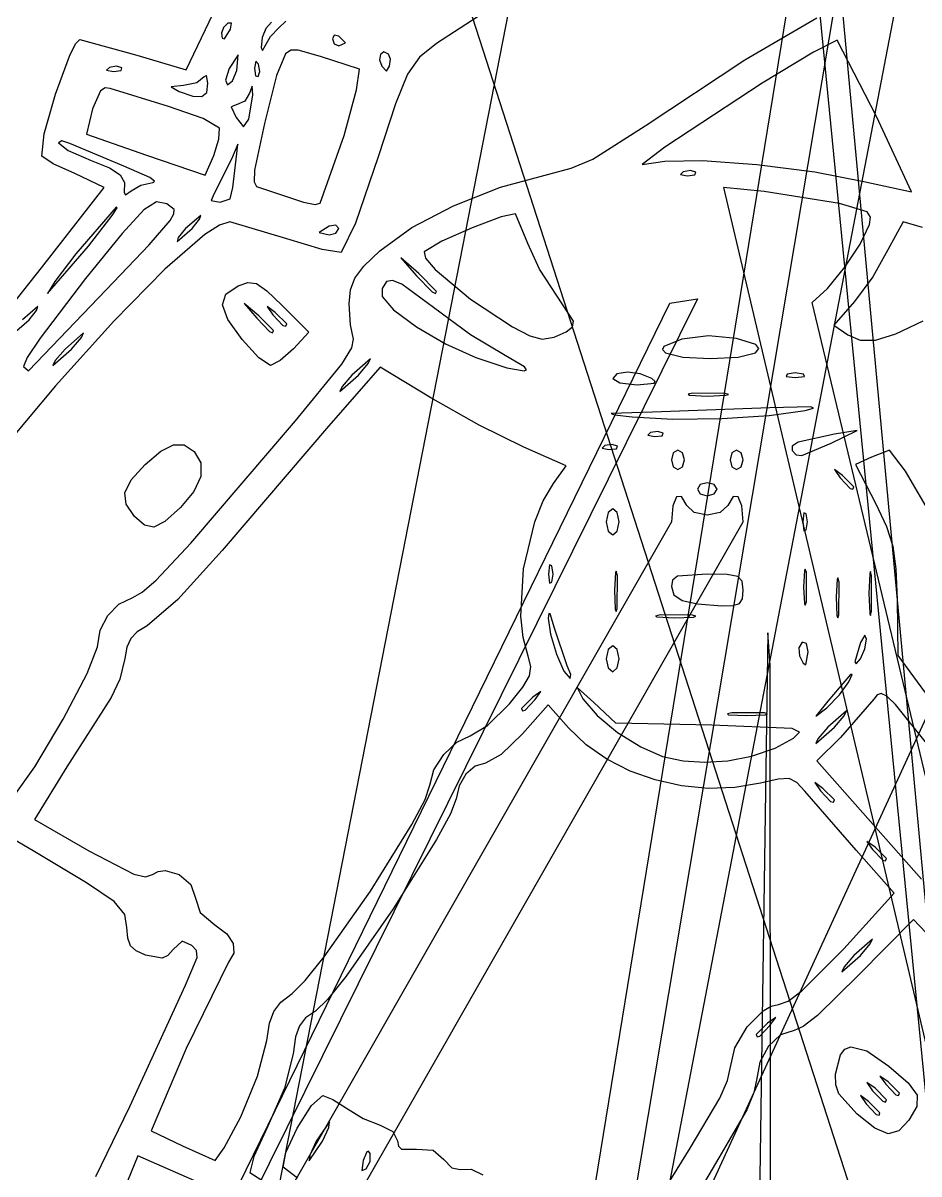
# Model space of a CAD drawing. Extents: x -109 to 333, y -74 to 385.
# Drawn here: x 36.5 to 88.2, y 194.2 to 260.6 of the extents above; entities that cross this region are included whole.
import ezdxf

# ---------------------------------------------------------------- set-up
doc = ezdxf.new("R2010")
doc.units = 0

msp = doc.modelspace()

# ---------------------------------------------------------------- linework, layer by layer
at = {"layer": 'Image'}
for p, q in [((39.26579, -0.417032), (93.818723, 324.15413)), ((90.704957, 323.61469), (37.7089, -0.956482)), ((45.877835, 257.891649), (70.034135, 308.569849)), ((13.9754, 2.732387), (71.079022, 294.9659)), ((92.878658, 293.13552), (36.7158, 0.902007)), ((79.928731, 286.738068), (107.411, 6.23337)), ((107.411, 6.23337), (81.41744, 286.738058)), ((64.901016, 262.387871), (60.327566, 259.405694)), ((145.215427, 4.34841), (61.91562, 262.429836)), ((48.283233, 260.583493), (48.020517, 260.317113)), ((48.485354, 260.581464), (48.283233, 260.583493)), ((48.43112, 260.229406), (48.485354, 260.581464)), ((50.805022, 260.638977), (50.467515, 260.277596)), ((51.22497, 260.303935), (51.629172, 260.699594)), ((78.114987, 258.464743), (82.270106, 260.884684)), ((48.020517, 260.317113), (47.911245, 259.999502)), ((47.911245, 259.999502), (47.957297, 259.715401)), ((47.957297, 259.715401), (48.077375, 259.667012)), ((48.077375, 259.667012), (48.431121, 260.229406)), ((48.431121, 260.229406), (48.43112, 260.229406)), ((50.251423, 259.757058), (50.19874, 259.144263)), ((50.467515, 260.277596), (50.251423, 259.757058)), ((50.430173, 259.269115), (50.746861, 259.805925)), ((50.746861, 259.805925), (51.224978, 260.303925)), ((51.224978, 260.303925), (51.22497, 260.303935)), ((54.418814, 259.880753), (54.308277, 259.667626)), ((54.684572, 259.833564), (54.418814, 259.880753)), ((55.06087, 259.435058), (54.684572, 259.833564)), ((39.13185, 258.666247), (39.483028, 259.374512)), ((39.483028, 259.374512), (39.738225, 259.640074)), ((39.738225, 259.640074), (43.018715, 258.733275)), ((50.19874, 259.144263), (50.278978, 258.999608)), ((50.278978, 258.999608), (50.430173, 259.269115)), ((54.308277, 259.667626), (54.418814, 259.386181)), ((54.418814, 259.386181), (54.684572, 259.26912)), ((54.684572, 259.26912), (55.06087, 259.435058)), ((55.06087, 259.435058), (55.06087, 259.435058)), ((60.327566, 259.405694), (59.333097, 258.614418)), ((83.44064, 259.600307), (82.086904, 258.90982)), ((85.7085, 255.183467), (83.44064, 259.600307)), ((38.32259, 256.477475), (39.13185, 258.666247)), ((43.018715, 258.733275), (45.877835, 257.891649)), ((48.879436, 258.75494), (48.355711, 257.953675)), ((48.79215, 257.841576), (48.879436, 258.75494)), ((49.897205, 258.374071), (49.821809, 257.983441)), ((50.04915, 258.210788), (49.897205, 258.374071)), ((51.609553, 258.814794), (51.093258, 257.559419)), ((51.918228, 259.02103), (51.609553, 258.814794)), ((52.325603, 259.023544), (51.918228, 259.02103)), ((53.631508, 258.649139), (52.325603, 259.023544)), ((55.868008, 257.91342), (53.631508, 258.649139)), ((57.092096, 258.77419), (57.034939, 258.467311)), ((57.034939, 258.467311), (57.161088, 258.089729)), ((57.27982, 258.914134), (57.092096, 258.77419)), ((57.54537, 258.790912), (57.27982, 258.914134)), ((57.659386, 258.490822), (57.54537, 258.79102)), ((57.54537, 258.79102), (57.54537, 258.790912)), ((57.61426, 258.088318), (57.659386, 258.490822)), ((59.333097, 258.614418), (58.636712, 257.641107)), ((72.369066, 254.653304), (78.114987, 258.464743)), ((82.086904, 258.90982), (79.119957, 257.115857)), ((41.443035, 258.020974), (41.279752, 257.869027)), ((41.279752, 257.869027), (41.670382, 257.79363)), ((41.858625, 258.093786), (41.443035, 258.020974)), ((41.670382, 257.79363), (42.112968, 257.839431)), ((42.16427, 257.991284), (41.858625, 258.093786)), ((42.112968, 257.839431), (42.16427, 257.991267)), ((42.16427, 257.991267), (42.16427, 257.991284)), ((48.355711, 257.953675), (48.147756, 257.288153)), ((48.54354, 257.255225), (48.79215, 257.841576)), ((48.79215, 257.841576), (48.79215, 257.841576)), ((49.821809, 257.983441), (49.867608, 257.540854)), ((50.019446, 257.489552), (50.121948, 257.795195)), ((50.049136, 258.210787), (50.04915, 258.210788)), ((50.121948, 257.795195), (50.049136, 258.210787)), ((55.708889, 256.731535), (55.868008, 257.91342)), ((57.161088, 258.089729), (57.428782, 257.801739)), ((57.428782, 257.801739), (57.61426, 258.088318)), ((46.479836, 257.141747), (45.715396, 256.984894)), ((46.908646, 257.481715), (46.479836, 257.141747)), ((47.051416, 257.565204), (46.908646, 257.481715)), ((47.12815, 257.105417), (47.051416, 257.565204)), ((47.058155, 256.581747), (47.128152, 257.105417)), ((47.128152, 257.105417), (47.12815, 257.105417)), ((48.147756, 257.288153), (48.250699, 257.011344)), ((48.250699, 257.011344), (48.54354, 257.255225)), ((49.867608, 257.540854), (50.019446, 257.489552)), ((51.093258, 257.559419), (50.386618, 254.793949)), ((58.636712, 257.641107), (57.943735, 255.912752)), ((79.119957, 257.115857), (73.49886, 253.420337)), ((37.672526, 254.185492), (38.32259, 256.477475)), ((40.931531, 256.675915), (40.4644, 255.63372)), ((41.187823, 256.845501), (40.931531, 256.675915)), ((41.48699, 256.81271), (41.187823, 256.845501)), ((44.85204, 255.76873), (41.48699, 256.81271)), ((45.715396, 256.984894), (45.000063, 256.909718)), ((45.000063, 256.909718), (45.464532, 256.635049)), ((45.464532, 256.635049), (46.259282, 256.355876)), ((46.779511, 256.335004), (47.058155, 256.581747)), ((49.532538, 256.540973), (49.252365, 256.075896)), ((49.478831, 255.03719), (49.72183, 256.4469)), ((49.675314, 256.932407), (49.532538, 256.540973)), ((49.72183, 256.4469), (49.675314, 256.932407)), ((49.72183, 256.4469), (49.72183, 256.4469)), ((54.9846, 254.096), (55.708889, 256.731535)), ((46.859248, 255.066804), (44.85204, 255.76873)), ((46.259282, 256.355876), (46.779511, 256.335004)), ((48.82041, 255.882456), (48.47276, 255.739247)), ((48.47276, 255.739247), (48.749496, 255.131263)), ((49.252365, 256.075896), (48.82041, 255.882456)), ((57.943735, 255.912752), (56.959486, 252.856344)), ((104.731756, 255.69389), (-11.6383, 2.34935)), ((40.4644, 255.63372), (40.114639, 254.17003)), ((47.7896, 254.526), (46.859248, 255.066804)), ((48.749496, 255.131263), (49.186495, 254.596635)), ((85.70847, 255.183466), (85.7085, 255.183467)), ((87.72705, 250.841506), (85.70847, 255.183466)), ((47.760654, 253.886945), (47.789603, 254.52601)), ((47.789603, 254.52601), (47.7896, 254.526)), ((49.186495, 254.596635), (49.478831, 255.03719)), ((50.386618, 254.793949), (49.813883, 252.09903)), ((69.339312, 252.734826), (72.369066, 254.653304)), ((37.543735, 252.902034), (37.672526, 254.185492)), ((38.696229, 253.794021), (38.503323, 253.664866)), ((39.16184, 253.622716), (38.696229, 253.794021)), ((40.114639, 254.17003), (43.583159, 252.95514)), ((47.461461, 252.94878), (47.760654, 253.886945)), ((53.612352, 250.185858), (54.984592, 254.095998)), ((54.984592, 254.095998), (54.9846, 254.096)), ((38.503323, 253.664866), (39.056008, 253.224804)), ((39.056008, 253.224804), (40.384803, 252.646606)), ((42.26628, 252.320886), (39.16184, 253.622716)), ((48.861744, 253.594304), (48.481484, 252.72269)), ((48.5608, 251.08389), (48.794429, 253.05944)), ((48.794429, 253.05944), (48.861744, 253.594304)), ((73.49886, 253.420337), (72.18182, 252.414647)), ((38.191583, 252.467247), (37.543735, 252.902034)), ((39.447795, 251.909561), (38.191583, 252.467247)), ((40.384803, 252.646606), (41.452454, 252.218437)), ((43.583159, 252.95514), (46.969819, 251.79762)), ((46.969819, 251.79762), (47.461461, 252.94878)), ((48.481484, 252.72269), (47.488997, 250.74713)), ((56.959486, 252.856344), (55.642039, 249.037566)), ((68.099518, 252.21671), (69.339312, 252.734826)), ((72.18182, 252.414647), (73.49886, 252.608161)), ((73.49886, 252.608161), (75.665186, 252.654868)), ((75.665186, 252.654868), (78.80269, 252.425823)), ((78.80269, 252.425823), (82.157529, 251.99737)), ((41.137235, 251.088741), (39.447795, 251.909561)), ((41.452454, 252.218437), (42.063019, 251.828304)), ((42.063019, 251.828304), (42.309266, 251.386087)), ((43.767115, 251.667162), (42.26628, 252.320886)), ((49.813883, 252.09903), (49.787916, 251.425084)), ((64.012286, 251.10396), (66.794006, 251.868234)), ((66.794006, 251.868234), (68.099518, 252.21671)), ((74.557065, 252.00023), (74.393782, 251.848285)), ((74.393782, 251.848285), (74.784412, 251.772889)), ((74.972654, 252.073044), (74.557065, 252.00023)), ((74.784412, 251.772889), (75.226999, 251.81869)), ((75.2783, 251.97054), (74.972654, 252.073044)), ((75.226999, 251.81869), (75.278301, 251.970526)), ((75.278301, 251.970526), (75.2783, 251.97054)), ((82.157529, 251.99737), (84.97586, 251.445851)), ((37.526995, 246.450081), (41.137235, 251.088741)), ((42.309266, 251.386087), (42.283963, 250.801666)), ((42.690955, 250.895739), (43.255451, 251.233342)), ((43.255451, 251.233342), (43.940795, 251.384502)), ((44.047324, 251.46409), (43.767115, 251.667162)), ((43.940795, 251.384502), (43.9408, 251.384507)), ((43.9408, 251.384507), (44.047324, 251.46409)), ((48.402392, 250.433433), (48.5608, 251.083883)), ((48.5608, 251.083883), (48.5608, 251.08389)), ((49.787916, 251.425084), (49.929732, 251.153809)), ((49.929732, 251.153809), (52.649847, 250.246189)), ((61.29622, 250.036071), (64.012286, 251.10396)), ((79.237086, 250.856423), (76.885236, 251.097333)), ((76.885236, 251.097333), (134.835, 5.59235)), ((84.97586, 251.445851), (87.72705, 250.841506)), ((42.283963, 250.801666), (42.374049, 250.674077)), ((42.374049, 250.674077), (42.690955, 250.895739)), ((47.488997, 250.74713), (47.308806, 250.342042)), ((47.824669, 250.237217), (48.402392, 250.433433)), ((83.570426, 250.177165), (79.237086, 250.856423)), ((41.83557, 249.95576), (39.501041, 247.255754)), ((41.606938, 249.486576), (41.890778, 249.923133)), ((41.890778, 249.923133), (41.83557, 249.95576)), ((43.432944, 249.810655), (42.184379, 248.447464)), ((44.168031, 250.26568), (43.432944, 249.810655)), ((44.756616, 250.148915), (44.168031, 250.26568)), ((45.181954, 249.82835), (44.756616, 250.148915)), ((45.163727, 249.57207), (45.181954, 249.82835)), ((47.308806, 250.342042), (47.824669, 250.237217)), ((52.649847, 250.246189), (53.308149, 250.121323)), ((53.308149, 250.121323), (53.612352, 250.185858)), ((58.893307, 248.777068), (61.29622, 250.036071)), ((85.179268, 249.680746), (83.570426, 250.177165)), ((40.2325, 247.698), (41.606938, 249.486576)), ((43.731371, 247.777126), (44.941115, 249.180445)), ((44.941115, 249.180445), (45.163727, 249.57207)), ((46.70962, 249.485403), (45.840385, 248.73281)), ((46.21668, 248.73281), (46.642431, 249.264329)), ((46.642431, 249.264329), (46.70962, 249.485403)), ((48.396496, 249.10913), (47.799307, 248.921946)), ((51.680886, 248.139855), (48.396496, 249.10913)), ((64.044554, 249.402849), (62.368576, 248.766802)), ((64.879482, 249.572521), (64.044554, 249.402849)), ((65.584981, 247.869101), (64.879482, 249.572521)), ((85.374182, 249.383871), (85.179268, 249.680746)), ((85.306276, 248.953365), (85.374182, 249.383871)), ((87.246416, 249.108651), (86.363953, 247.490271)), ((88.369977, 248.779011), (87.246416, 249.108651)), ((42.184379, 248.447464), (40.055356, 245.839735)), ((45.347445, 247.98022), (46.21668, 248.73281)), ((45.840385, 248.73281), (45.414634, 248.201293)), ((46.21668, 248.73281), (46.21668, 248.73281)), ((47.799307, 248.921946), (46.954925, 248.382803)), ((54.118896, 248.868872), (53.554452, 248.504385)), ((53.554452, 248.504385), (54.118896, 248.356495)), ((54.517534, 248.914775), (54.118896, 248.868872)), ((54.118896, 248.356495), (54.517534, 248.463564)), ((54.68334, 248.720985), (54.517534, 248.914775)), ((54.517534, 248.463564), (54.68334, 248.720985)), ((54.68334, 248.720985), (54.68334, 248.720985)), ((55.642039, 249.037566), (54.826336, 247.346484)), ((57.051046, 247.439454), (58.893307, 248.777068)), ((62.368576, 248.766802), (60.630762, 247.987449)), ((84.768381, 247.815141), (85.306276, 248.953365)), ((41.249996, 245.190315), (43.731371, 247.777126)), ((46.954925, 248.382803), (44.641162, 246.383094)), ((45.414634, 248.201293), (45.347445, 247.98022)), ((53.713272, 247.506978), (51.680886, 248.139855)), ((60.630762, 247.987449), (59.610322, 247.387861)), ((66.269778, 246.385953), (65.584981, 247.869101)), ((83.891803, 246.488627), (84.768381, 247.815141)), ((37.87138, 244.96986), (40.2325, 247.69801)), ((39.501041, 247.255754), (38.288194, 245.671261)), ((40.2325, 247.69801), (40.2325, 247.698)), ((54.826336, 247.346484), (53.713272, 247.506978)), ((56.132665, 246.557094), (57.051046, 247.439454)), ((59.610322, 247.387861), (59.682274, 247.00576)), ((86.363953, 247.490271), (85.507109, 245.947243)), ((35.482162, 243.8877), (37.526995, 246.450081)), ((55.597587, 245.865517), (56.132665, 246.557094)), ((59.29349, 246.12722), (58.25868, 247.039477)), ((58.25868, 247.039477), (59.170937, 246.004667)), ((59.682274, 247.00576), (60.241003, 246.355951)), ((82.895837, 245.271687), (83.891803, 246.488627)), ((40.055356, 245.839735), (37.436077, 242.401384)), ((44.641162, 246.383094), (41.688375, 243.378913)), ((55.347486, 245.194036), (55.597587, 245.865517)), ((59.170937, 246.004667), (60.069364, 245.07517)), ((60.3283, 245.09241), (59.29349, 246.12722)), ((60.241003, 246.355951), (62.289947, 244.646072)), ((67.275301, 244.824911), (66.269778, 246.385953)), ((85.507109, 245.947243), (84.452323, 244.510021)), ((36.770153, 240.522889), (41.250003, 245.190329)), ((38.288194, 245.671261), (37.87138, 244.96986)), ((41.250003, 245.190329), (41.249996, 245.190315)), ((48.16913, 244.946677), (48.869895, 245.42344)), ((48.869895, 245.42344), (49.433467, 245.617262)), ((49.433467, 245.617262), (49.924645, 245.546584)), ((49.924645, 245.546584), (50.519106, 245.133052)), ((50.519106, 245.133052), (51.392525, 244.29831)), ((55.284036, 244.371964), (55.347486, 245.194036)), ((57.17459, 245.257249), (57.174322, 244.801882)), ((57.438626, 245.665685), (57.17459, 245.257249)), ((57.771742, 245.731353), (57.438626, 245.665685)), ((58.311884, 245.517068), (57.771742, 245.731353)), ((60.144406, 244.176445), (58.311884, 245.517068)), ((60.267371, 244.974433), (60.328307, 245.092407)), ((60.328307, 245.092407), (60.3283, 245.09241)), ((81.999776, 244.462185), (82.895837, 245.271687)), ((75.380056, 244.659253), (-42.4004, 7.03971)), ((47.969994, 244.325545), (48.16913, 244.946677)), ((57.174322, 244.801882), (57.837452, 244.032822)), ((60.069364, 245.07517), (60.267371, 244.974433)), ((62.289947, 244.646072), (64.699454, 243.043948)), ((68.227188, 243.380565), (67.275301, 244.824911)), ((73.780796, 244.417885), (75.380056, 244.659253)), ((139.94954, 2.192262), (81.999776, 244.462185)), ((84.452323, 244.510021), (83.256583, 243.148151)), ((-43.999659, 3.576148), (73.780796, 244.417885)), ((37.302033, 244.216798), (36.432801, 243.464208)), ((36.809096, 243.464208), (37.234844, 243.995725)), ((37.234844, 243.995725), (37.302033, 244.216798)), ((48.278757, 243.475933), (47.969994, 244.325545)), ((50.073524, 243.688583), (49.226858, 244.405424)), ((49.226858, 244.405424), (49.943699, 243.558758)), ((51.014263, 243.88898), (50.543893, 244.217277)), ((50.543893, 244.217277), (50.87219, 243.746907)), ((51.672783, 243.230463), (51.014263, 243.88898)), ((51.392525, 244.29831), (52.955085, 242.73575)), ((55.356559, 243.16673), (55.284036, 244.371964)), ((57.837452, 244.032822), (59.163497, 243.057414)), ((62.288916, 242.590905), (60.144406, 244.176445)), ((35.939861, 242.711615), (36.809096, 243.464208)), ((36.809096, 243.464208), (36.809096, 243.464208)), ((41.688375, 243.378913), (38.32973, 239.639168)), ((49.10169, 242.31373), (48.278757, 243.475933)), ((49.943699, 243.558758), (50.684564, 242.789044)), ((50.92019, 242.841917), (50.073524, 243.688583)), ((50.87219, 243.746907), (51.45683, 243.13749)), ((51.45683, 243.13749), (51.616819, 243.092354)), ((51.616819, 243.092354), (51.672783, 243.230463)), ((51.672783, 243.230463), (51.672783, 243.230463)), ((55.537192, 242.335764), (55.356559, 243.16673)), ((68.168922, 243.0519), (68.227188, 243.380565)), ((83.256583, 243.148151), (84.054509, 242.589261)), ((86.827482, 242.653961), (88.416189, 243.396049)), ((39.951428, 242.711616), (38.879498, 241.770877)), ((39.255796, 241.770877), (39.824697, 242.435274)), ((39.824697, 242.435274), (39.951428, 242.711616)), ((50.684564, 242.789044), (50.862346, 242.714996)), ((50.862346, 242.714996), (50.92019, 242.841917)), ((50.92019, 242.841917), (50.92019, 242.841917)), ((52.955085, 242.73575), (52.060193, 241.78318)), ((59.163497, 243.057414), (60.84799, 242.073782)), ((64.279796, 241.396755), (62.288916, 242.590905)), ((64.699454, 243.043948), (65.708886, 242.528832)), ((65.708886, 242.528832), (66.411822, 242.335301)), ((66.411822, 242.335301), (67.111077, 242.463535)), ((67.111077, 242.463535), (67.810192, 242.771842)), ((67.810192, 242.771842), (67.810196, 242.771861)), ((67.810196, 242.771861), (68.168922, 243.0519)), ((76.020118, 242.523937), (74.485906, 242.337514)), ((77.639548, 242.382521), (76.020118, 242.523937)), ((84.054509, 242.589261), (84.771115, 242.27359)), ((85.653948, 242.287482), (86.827482, 242.653961)), ((37.436077, 242.401384), (36.689897, 241.273528)), ((38.183869, 240.830135), (39.255799, 241.770877)), ((38.879498, 241.770877), (38.310599, 241.106478)), ((39.255799, 241.770877), (39.255796, 241.770877)), ((49.101683, 242.313727), (49.10169, 242.31373)), ((50.071478, 241.266274), (49.101683, 242.313727)), ((52.060193, 241.78318), (51.300135, 241.110426)), ((54.84938, 240.898802), (55.433659, 241.835551)), ((55.433659, 241.835551), (55.537192, 242.335764)), ((60.84799, 242.073782), (62.586462, 241.280052)), ((73.44538, 241.915856), (73.357396, 241.736158)), ((74.485906, 242.337514), (73.44538, 241.915856)), ((78.74488, 242.023368), (77.639548, 242.382521)), ((78.736796, 241.55658), (78.917473, 241.796547)), ((78.917473, 241.796547), (78.74488, 242.023368)), ((84.771115, 242.27359), (85.653948, 242.287482)), ((36.689897, 241.273528), (36.475956, 240.762035)), ((38.310599, 241.106478), (38.183869, 240.830135)), ((50.729423, 240.830607), (50.071478, 241.266274)), ((51.300135, 241.110426), (50.729423, 240.830607)), ((56.508728, 241.206477), (55.436798, 240.265735)), ((56.381999, 240.930135), (56.508728, 241.206477)), ((62.586462, 241.280052), (64.386702, 240.679689)), ((65.396559, 240.749294), (64.279792, 241.396765)), ((64.279792, 241.396765), (64.279796, 241.396755)), ((73.357396, 241.736158), (73.530299, 241.554853)), ((73.530299, 241.554853), (74.538185, 241.308845)), ((74.538185, 241.308845), (76.133245, 241.227286)), ((76.133245, 241.227286), (77.728457, 241.310004)), ((77.728457, 241.310004), (78.736799, 241.556829)), ((78.736799, 241.556829), (78.736796, 241.55658)), ((36.475956, 240.762035), (36.770153, 240.522889)), ((52.178882, 237.632064), (54.84938, 240.898802)), ((57.060822, 240.72643), (54.084832, 237.31092)), ((55.813096, 240.265735), (56.381999, 240.930135)), ((59.991972, 238.94613), (57.060822, 240.72643)), ((64.386702, 240.679689), (65.377798, 240.506519)), ((65.377798, 240.506519), (65.51892, 240.576616)), ((65.51892, 240.576616), (65.396559, 240.749294)), ((54.741166, 239.324996), (55.813096, 240.265735)), ((55.436798, 240.265735), (54.867897, 239.601338)), ((55.813096, 240.265735), (55.813096, 240.265735)), ((70.737101, 240.347132), (70.488616, 240.077535)), ((70.488616, 240.077535), (70.903129, 239.813467)), ((71.339392, 240.436998), (70.737101, 240.347132)), ((70.903129, 239.813467), (71.899726, 239.707)), ((72.08074, 240.347132), (71.339392, 240.436998)), ((71.899726, 239.707), (72.874115, 239.792128)), ((72.746396, 240.077535), (72.08074, 240.347132)), ((72.938831, 239.905776), (72.746392, 240.077535)), ((72.746392, 240.077535), (72.746396, 240.077535)), ((72.874115, 239.792128), (72.938831, 239.905776)), ((80.554557, 240.326755), (80.4987, 240.19271)), ((80.4987, 240.19271), (81.024925, 240.136955)), ((81.024926, 240.405046), (80.554557, 240.326755)), ((81.024925, 240.136955), (81.551153, 240.19271)), ((81.495296, 240.326755), (81.024926, 240.405046)), ((81.551153, 240.19271), (81.495296, 240.326755)), ((81.495296, 240.326755), (81.495296, 240.326755)), ((38.32973, 239.639168), (34.798393, 235.432768)), ((54.867897, 239.601338), (54.741166, 239.324996)), ((75.103616, 239.218703), (74.848269, 239.157238)), ((74.848269, 239.157238), (74.921809, 239.106131)), ((76.985096, 239.213595), (75.103616, 239.218703)), ((76.985096, 239.213567), (76.985096, 239.213595)), ((77.16337, 239.150957), (76.985096, 239.213567)), ((77.026712, 239.100491), (77.16337, 239.150957)), ((62.778696, 237.376605), (59.991972, 238.94613)), ((74.921809, 239.106131), (75.945106, 239.056307)), ((75.945106, 239.056307), (77.026712, 239.100491)), ((72.782586, 238.134779), (70.398994, 238.047414)), ((70.398994, 238.047414), (70.597077, 237.97199)), ((70.597077, 237.97199), (71.617426, 237.849896)), ((71.617426, 237.849896), (73.95206, 237.731103)), ((79.555916, 238.374814), (72.782586, 238.134779)), ((76.781209, 237.768956), (79.521426, 237.941423)), ((79.521426, 237.941423), (81.589266, 238.22647)), ((81.929083, 238.43666), (79.555916, 238.374814)), ((81.589266, 238.22647), (81.589276, 238.22647)), ((81.589276, 238.22647), (82.083855, 238.366623)), ((82.083855, 238.366623), (81.929083, 238.43666)), ((46.131622, 230.574864), (52.178882, 237.632064)), ((54.084832, 237.31092), (47.954372, 230.14069)), ((65.362612, 236.10307), (62.778696, 237.376605)), ((73.95206, 237.731103), (76.781209, 237.768956)), ((72.675641, 236.947965), (72.512358, 236.796017)), ((72.512358, 236.796017), (72.902988, 236.720621)), ((73.09123, 237.020777), (72.675641, 236.947965)), ((72.902988, 236.720621), (73.345575, 236.766422)), ((73.396876, 236.918275), (73.09123, 237.020777)), ((73.345575, 236.766422), (73.396876, 236.918258)), ((73.396876, 236.918258), (73.396876, 236.918275)), ((83.282216, 236.849092), (81.200348, 236.393863)), ((83.094076, 236.340649), (84.599256, 237.063445)), ((84.599256, 237.063445), (83.282216, 236.849092)), ((43.506261, 235.11232), (44.400761, 235.871973)), ((44.400761, 235.871973), (45.13771, 236.241938)), ((45.13771, 236.241938), (45.764714, 236.234882)), ((45.764714, 236.234882), (46.329381, 235.863471)), ((46.329381, 235.863471), (46.718089, 235.200352)), ((67.802102, 235.04031), (65.362612, 236.10307)), ((70.041841, 236.195369), (69.878558, 236.043422)), ((69.878558, 236.043422), (70.269188, 235.968025)), ((70.45743, 236.268181), (70.041841, 236.195369)), ((70.269188, 235.968025), (70.711774, 236.013827)), ((70.763076, 236.165679), (70.45743, 236.268181)), ((70.711774, 236.013827), (70.763077, 236.165665)), ((70.763077, 236.165665), (70.763076, 236.165679)), ((74.250932, 235.93875), (73.985174, 235.772944)), ((74.516693, 235.772944), (74.250932, 235.93875)), ((77.637592, 235.93875), (77.371834, 235.772944)), ((77.903353, 235.772944), (77.637592, 235.93875)), ((81.200348, 236.393863), (80.842153, 236.168439)), ((80.842153, 236.168439), (80.853036, 235.911243)), ((80.853036, 235.911243), (81.072787, 235.664723)), ((81.413133, 235.633728), (83.094066, 236.340649)), ((83.094066, 236.340649), (83.094076, 236.340649)), ((86.47217, 235.93822), (85.41659, 235.523071)), ((87.393245, 234.732863), (86.47217, 235.93822)), ((46.718089, 235.200352), (46.710164, 234.415347)), ((73.985174, 235.772944), (73.874637, 235.374306)), ((73.874637, 235.374306), (73.985174, 234.975667)), ((74.62723, 235.374306), (74.516693, 235.772944)), ((74.516693, 234.975667), (74.62723, 235.374306)), ((74.62723, 235.374306), (74.62723, 235.374306)), ((77.371834, 235.772944), (77.261297, 235.374306)), ((77.261297, 235.374306), (77.371834, 234.975667)), ((78.01389, 235.374306), (77.903353, 235.772944)), ((77.903353, 234.975667), (78.01389, 235.374306)), ((78.01389, 235.374306), (78.01389, 235.374306)), ((81.072787, 235.664723), (81.413133, 235.633728)), ((85.41659, 235.523071), (84.505442, 235.107925)), ((42.69474, 234.215221), (43.506261, 235.11232)), ((67.067543, 234.00872), (67.802102, 235.04031)), ((73.985174, 234.975667), (74.250932, 234.809862)), ((74.250932, 234.809862), (74.516693, 234.975667)), ((77.371834, 234.975667), (77.637592, 234.809862)), ((77.637592, 234.809862), (77.903353, 234.975667)), ((83.752813, 234.481564), (83.282441, 234.80986)), ((83.282441, 234.80986), (83.61074, 234.339488)), ((84.41133, 233.823044), (83.752813, 234.481564)), ((84.505442, 235.107925), (85.681102, 232.828975)), ((88.982559, 231.990996), (87.393245, 234.732863)), ((42.334792, 233.48194), (42.69474, 234.215221)), ((46.710164, 234.415347), (46.314517, 233.545007)), ((66.47856, 233.002487), (67.067543, 234.00872)), ((75.546148, 233.946722), (75.380342, 233.680964)), ((75.944786, 234.057259), (75.546148, 233.946722)), ((76.343425, 233.946722), (75.944786, 234.057259)), ((76.50923, 233.680964), (76.343425, 233.946722)), ((83.61074, 234.339488), (84.195378, 233.730071)), ((84.355366, 233.684936), (84.41133, 233.823044)), ((84.41133, 233.823044), (84.41133, 233.823044)), ((42.40605, 232.813602), (42.334792, 233.48194)), ((46.314517, 233.545007), (45.54006, 232.625881)), ((74.166027, 233.233901), (73.956637, 232.73054)), ((74.45229, 233.255236), (74.166027, 233.233901)), ((74.764108, 232.740219), (74.45229, 233.255236)), ((75.380342, 233.680964), (75.546148, 233.415206)), ((75.546148, 233.415206), (75.944786, 233.304669)), ((75.944786, 233.304669), (76.343425, 233.415206)), ((76.343425, 233.415206), (76.50923, 233.680964)), ((76.50923, 233.680964), (76.50923, 233.680964)), ((77.437845, 233.255235), (77.126028, 232.740219)), ((77.724108, 233.233901), (77.437845, 233.255235)), ((77.933499, 232.730541), (77.724108, 233.233901)), ((84.195378, 233.730071), (84.355366, 233.684936)), ((42.88815, 232.11133), (42.40605, 232.813602)), ((45.54006, 232.625881), (44.64145, 231.826706)), ((65.988214, 231.808331), (66.47856, 233.002487)), ((70.488735, 232.552077), (70.222977, 232.331003)), ((70.754493, 232.331003), (70.488735, 232.552077)), ((73.956637, 232.73054), (73.875436, 231.799477)), ((75.200363, 232.34158), (74.764108, 232.740219)), ((77.126028, 232.740219), (76.689774, 232.34158)), ((78.0147, 231.799477), (77.933499, 232.730541)), ((85.681102, 232.828975), (86.300947, 231.523646)), ((42.88815, 232.111323), (42.88815, 232.11133)), ((43.461753, 231.597808), (42.88815, 232.111323)), ((44.64145, 231.826706), (43.997434, 231.493475)), ((65.33853, 229.095831), (65.988214, 231.808331)), ((70.222977, 232.331003), (70.11244, 231.799484)), ((70.86503, 231.799484), (70.754493, 232.331003)), ((75.945068, 232.175775), (75.200363, 232.34158)), ((76.689774, 232.34158), (75.945068, 232.175775)), ((81.516485, 232.325712), (81.46073, 231.799484)), ((81.65053, 232.269855), (81.516485, 232.325712)), ((81.728821, 231.799485), (81.65053, 232.269855)), ((81.65053, 232.269855), (81.65053, 232.269855)), ((73.875436, 231.799477), (-56.7938, 3.10194)), ((-52.6545, 3.10194), (78.0147, 231.799477)), ((43.997434, 231.493475), (43.461753, 231.597808)), ((70.11244, 231.799484), (70.222977, 231.267967)), ((70.222977, 231.267967), (70.488735, 231.046894)), ((70.488735, 231.046894), (70.754493, 231.267967)), ((70.754493, 231.267967), (70.86503, 231.799484)), ((70.86503, 231.799484), (70.86503, 231.799484)), ((81.46073, 231.799484), (81.516484, 231.273258)), ((81.516484, 231.273258), (81.65053, 231.329116)), ((81.65053, 231.329116), (81.728821, 231.799485)), ((86.300947, 231.523646), (86.663141, 230.386592)), ((44.139415, 228.435161), (46.131622, 230.574864)), ((47.954372, 230.14069), (45.381978, 227.316684)), ((86.663141, 230.386592), (86.839707, 229.092853)), ((66.841154, 229.314526), (66.7854, 228.788301)), ((66.9752, 229.258669), (66.841154, 229.314526)), ((67.053491, 228.7883), (66.9752, 229.258669)), ((66.9752, 229.258669), (66.9752, 229.258669)), ((65.188685, 226.350394), (65.33853, 229.095831)), ((66.7854, 228.788301), (66.841154, 228.262073)), ((66.9752, 228.31793), (67.053491, 228.7883)), ((70.645908, 228.870902), (70.596084, 227.847605)), ((70.697015, 228.944442), (70.645908, 228.870902)), ((70.75848, 228.689095), (70.697015, 228.944442)), ((70.753344, 226.807615), (70.758452, 228.689095)), ((70.758452, 228.689095), (70.75848, 228.689095)), ((74.237739, 228.661186), (73.946751, 228.440993)), ((75.94527, 228.78828), (74.237739, 228.661186)), ((77.09415, 228.766365), (75.94527, 228.78828)), ((77.713863, 228.651444), (77.09415, 228.766365)), ((77.966687, 228.369756), (77.713863, 228.651444)), ((81.551328, 228.982891), (81.503424, 228.035684)), ((81.603181, 229.07748), (81.551328, 228.982891)), ((81.6665, 228.88235), (81.603181, 229.07748)), ((81.6665, 228.882348), (81.6665, 228.88235)), ((81.6665, 227.189018), (81.6665, 228.882348)), ((83.439925, 228.494626), (83.390101, 227.471327)), ((83.491033, 228.568166), (83.439925, 228.494626)), ((83.5525, 228.31282), (83.491033, 228.568166)), ((85.322769, 228.817173), (85.27672, 227.659478)), ((85.372614, 228.932781), (85.322769, 228.817173)), ((85.43348, 228.694288), (85.372614, 228.932781)), ((85.43348, 226.624668), (85.43348, 228.694298)), ((85.43348, 228.694298), (85.43348, 228.694288)), ((86.839707, 229.092853), (86.902672, 227.317465)), ((43.333297, 227.743204), (44.139415, 228.435161)), ((66.841154, 228.262073), (66.9752, 228.31793)), ((70.596084, 227.847605), (70.640267, 226.765999)), ((73.946751, 228.440993), (73.87564, 228.061858)), ((73.87564, 228.061858), (74.015209, 227.583436)), ((78.0149, 227.847538), (77.966687, 228.369756)), ((77.973892, 227.355904), (78.01489, 227.847534)), ((78.01489, 227.847534), (78.0149, 227.847538)), ((81.503424, 228.035684), (81.551328, 227.088477)), ((83.547364, 226.431337), (83.552472, 228.312817)), ((83.552472, 228.312817), (83.5525, 228.31282)), ((41.982706, 227.048124), (42.785912, 227.427424)), ((42.785912, 227.427424), (43.333297, 227.743204)), ((45.381978, 227.316684), (43.626972, 225.79965)), ((74.015209, 227.583436), (74.490849, 227.261542)), ((74.490849, 227.261542), (75.387956, 227.063852)), ((77.803648, 227.078142), (77.973892, 227.355904)), ((81.603181, 226.993889), (81.6665, 227.189018)), ((83.390101, 227.471327), (83.434286, 226.389721)), ((85.27672, 227.659478), (85.322769, 226.501779)), ((86.902672, 227.317465), (86.948581, 224.084895)), ((41.340441, 226.396309), (41.982706, 227.048124)), ((66.801632, 226.507694), (66.763182, 226.236478)), ((66.87882, 226.499448), (66.801632, 226.507694)), ((67.138266, 225.661645), (66.87882, 226.499448)), ((70.640267, 226.765999), (70.690734, 226.629341)), ((70.690734, 226.629341), (70.753344, 226.807615)), ((75.387956, 227.063852), (76.79193, 226.958038)), ((76.79193, 226.958038), (77.433285, 226.962703)), ((77.433285, 226.962703), (77.803648, 227.078142)), ((81.551328, 227.088477), (81.603181, 226.993889)), ((85.322769, 226.501779), (85.372614, 226.386173)), ((85.372614, 226.386173), (85.43348, 226.624668)), ((40.914482, 225.549645), (41.340441, 226.396309)), ((65.323138, 225.115064), (65.188685, 226.350394)), ((66.763182, 226.236478), (66.892712, 225.311074)), ((73.22178, 226.424263), (72.966433, 226.362798)), ((72.966433, 226.362798), (73.039974, 226.311691)), ((73.039974, 226.311691), (74.063273, 226.261867)), ((75.10326, 226.419155), (73.22178, 226.424263)), ((74.063273, 226.261867), (75.144879, 226.306051)), ((75.103263, 226.419127), (75.10326, 226.419155)), ((75.281537, 226.356517), (75.103263, 226.419127)), ((75.144879, 226.306051), (75.281537, 226.356517)), ((83.434286, 226.389721), (83.484753, 226.253063)), ((83.484753, 226.253063), (83.547364, 226.431337)), ((40.760192, 224.585794), (40.914482, 225.549645)), ((43.05022, 225.454308), (42.670308, 225.066108)), ((43.626972, 225.79965), (43.05022, 225.454308)), ((66.892712, 225.311074), (67.244707, 224.161329)), ((67.8663, 223.497945), (67.138266, 225.661645)), ((79.446558, 225.401848), (76.0965, 1.39537)), ((79.57695, 223.520128), (79.446558, 225.401848)), ((85.0349, 225.257187), (84.788005, 224.837458)), ((85.13209, 225.025604), (85.0349, 225.257187)), ((40.1653, 223.05427), (40.760192, 224.585794)), ((42.444567, 224.572959), (42.330332, 223.91277)), ((42.670308, 225.066108), (42.444567, 224.572959)), ((65.608873, 224.05119), (65.323138, 225.115064)), ((70.488345, 224.649309), (70.222587, 224.428235)), ((70.754103, 224.428235), (70.488345, 224.649309)), ((81.417776, 224.847612), (81.225893, 224.528273)), ((81.225893, 224.528273), (81.269889, 224.072811)), ((81.67193, 224.777092), (81.417776, 224.847612)), ((81.77764, 224.295222), (81.67193, 224.777092)), ((84.788005, 224.837458), (84.454609, 223.721214)), ((85.039549, 224.46116), (85.13209, 225.025606)), ((85.13209, 225.025606), (85.13209, 225.025604)), ((42.330332, 223.91277), (42.045975, 222.71307)), ((65.770486, 223.453319), (65.608873, 224.05119)), ((67.244707, 224.161329), (67.674259, 223.181995)), ((70.222587, 224.428235), (70.11205, 223.896716)), ((70.11205, 223.896716), (70.222587, 223.365199)), ((70.86464, 223.896716), (70.754103, 224.428235)), ((70.754103, 223.365199), (70.86464, 223.896716)), ((70.86464, 223.896716), (70.86464, 223.896716)), ((81.269889, 224.072811), (81.47515, 223.651639)), ((81.635698, 223.551603), (81.77764, 224.295222)), ((81.77764, 224.295222), (81.77764, 224.295222)), ((84.537958, 223.608045), (84.788005, 223.896716)), ((84.788005, 223.896716), (85.039549, 224.46116)), ((86.948581, 224.084895), (92.923411, 215.918145)), ((65.690504, 222.910933), (65.770486, 223.453319)), ((67.674259, 223.181995), (68.036462, 222.767828)), ((67.866305, 223.497945), (67.8663, 223.497945)), ((68.077471, 222.9823), (67.866305, 223.497945)), ((70.222587, 223.365199), (70.488345, 223.144126)), ((70.488345, 223.144126), (70.754103, 223.365199)), ((79.707623, -2.36806), (79.57695, 223.520128)), ((81.47515, 223.651639), (81.635698, 223.551603)), ((84.454609, 223.721214), (84.537958, 223.608045)), ((38.764492, 220.405651), (40.1653, 223.05427)), ((42.045975, 222.71307), (41.536015, 221.65499)), ((65.301232, 222.250515), (65.690504, 222.910933)), ((68.036462, 222.767828), (68.077471, 222.9823)), ((84.22365, 222.990933), (82.90051, 221.453427)), ((83.58333, 221.821877), (84.115955, 222.575414)), ((84.11595, 222.575417), (84.309414, 222.991078)), ((84.115955, 222.575414), (84.11595, 222.575417)), ((84.309414, 222.991078), (84.22365, 222.990933)), ((64.534973, 221.29855), (65.301232, 222.250515)), ((66.349147, 222.015185), (65.878777, 221.686886)), ((66.02085, 221.544813), (66.349147, 222.015185)), ((69.403073, 221.377237), (68.429597, 222.234515)), ((68.429597, 222.234515), (68.762406, 221.584247)), ((85.977606, 221.900553), (85.749324, 221.816396)), ((86.307816, 221.738556), (85.977606, 221.900553)), ((41.536015, 221.65499), (38.989875, 217.65753)), ((63.266819, 220.041948), (64.534973, 221.29855)), ((65.878777, 221.686886), (65.220257, 221.028369)), ((66.768424, 221.23985), (65.288144, 219.55817)), ((65.43621, 220.935395), (66.02085, 221.544813)), ((66.02085, 221.544813), (66.02085, 221.544813)), ((67.935784, 219.9103), (66.768424, 221.23985)), ((68.762406, 221.584247), (69.584289, 220.631063)), ((70.676133, 220.174227), (69.403073, 221.377237)), ((82.90051, 221.453427), (82.216481, 220.585945)), ((82.846925, 221.072924), (83.58333, 221.821877)), ((85.55447, 221.56141), (83.63291, 219.3539)), ((85.749324, 221.816396), (85.55447, 221.56141)), ((86.808454, 221.255083), (86.307816, 221.738556)), ((88.595017, 219.022406), (86.808454, 221.255083)), ((65.220257, 221.028369), (65.276221, 220.890259)), ((65.276221, 220.890259), (65.43621, 220.935395)), ((69.584289, 220.631063), (70.774877, 219.651516)), ((77.36095, 220.779995), (77.105603, 220.718529)), ((77.105603, 220.718529), (77.179143, 220.667421)), ((77.179143, 220.667421), (78.20244, 220.617596)), ((79.24243, 220.774887), (77.36095, 220.779995)), ((78.20244, 220.617596), (79.284046, 220.661781)), ((79.24243, 220.774859), (79.24243, 220.774887)), ((79.420704, 220.712249), (79.24243, 220.774859)), ((79.284046, 220.661781), (79.420704, 220.712249)), ((82.216481, 220.585945), (82.846925, 221.072924)), ((83.978722, 220.886283), (82.906792, 219.945541)), ((83.28309, 219.945541), (83.851993, 220.60994)), ((83.851993, 220.60994), (83.978722, 220.886283)), ((37.133569, 217.663733), (38.764492, 220.405651)), ((62.272053, 219.44963), (63.266819, 220.041948)), ((68.956888, 218.932163), (67.935784, 219.9103)), ((76.214593, 220.060206), (70.676133, 220.174227)), ((80.850817, 219.872102), (76.214593, 220.060206)), ((81.264384, 219.667923), (80.850817, 219.872102)), ((82.21116, 219.004802), (83.28309, 219.945541)), ((82.906792, 219.945541), (82.337891, 219.281144)), ((83.28309, 219.945541), (83.28309, 219.945541)), ((61.493525, 219.093534), (62.272053, 219.44963)), ((65.288144, 219.55817), (64.04775, 218.370484)), ((70.774877, 219.651516), (72.108753, 218.808362)), ((79.865278, 218.741987), (80.918293, 219.308855)), ((80.918293, 219.308855), (81.264384, 219.667923)), ((82.337891, 219.281144), (82.21116, 219.004802)), ((83.63291, 219.3539), (82.26134, 218.00923)), ((60.741958, 218.373035), (61.493525, 219.093534)), ((70.157321, 218.098135), (68.956888, 218.932163)), ((72.108753, 218.808362), (73.360496, 218.264357)), ((78.505783, 218.274045), (79.865278, 218.741987)), ((60.17332, 217.478889), (60.741958, 218.373035)), ((63.144204, 217.87649), (62.547443, 217.698303)), ((64.04775, 218.370484), (63.144204, 217.87649)), ((71.499497, 217.419018), (70.157321, 218.098135)), ((73.360496, 218.264357), (74.548575, 218.008468)), ((74.548575, 218.008468), (75.815801, 217.92481)), ((75.815801, 217.92481), (77.1417, 218.013346)), ((77.1417, 218.013346), (78.505796, 218.274038)), ((78.505796, 218.274038), (78.505783, 218.274045)), ((82.26134, 218.00923), (88.31594, 211.17511)), ((35.848332, 215.852314), (37.133569, 217.663733)), ((38.989875, 217.65753), (37.114355, 214.61729)), ((59.943583, 216.60185), (60.17332, 217.478889)), ((62.012471, 217.228855), (61.619333, 216.565817)), ((62.547443, 217.698303), (62.012471, 217.228855)), ((72.945828, 216.905609), (71.499497, 217.419018)), ((59.657296, 215.771306), (59.943583, 216.60185)), ((61.619333, 216.565817), (61.448074, 215.80686)), ((74.458728, 216.568711), (72.945828, 216.905609)), ((76.000612, 216.419121), (74.458728, 216.568711)), ((79.020984, 216.72507), (77.533893, 216.467641)), ((80.046285, 216.958781), (79.020984, 216.72507)), ((80.676614, 216.983935), (80.046285, 216.958781)), ((81.119668, 216.762565), (80.676614, 216.983935)), ((81.583144, 216.256703), (81.119668, 216.762565)), ((82.623166, 216.419383), (82.152794, 216.747679)), ((82.152794, 216.747679), (82.481093, 216.277307)), ((37.132017, 212.754712), (31.809757, 215.895422)), ((77.533893, 216.467641), (76.000612, 216.419121)), ((84.542254, 212.852153), (81.583144, 216.256703)), ((82.481093, 216.277307), (83.065731, 215.667891)), ((83.281683, 215.760863), (82.623166, 216.419383)), ((58.898098, 214.340264), (59.657296, 215.771306)), ((61.448074, 215.80686), (61.13375, 214.948892)), ((83.065731, 215.667891), (83.225719, 215.622755)), ((83.225719, 215.622755), (83.281683, 215.760863)), ((83.281683, 215.760863), (83.281683, 215.760863)), ((37.114355, 214.61729), (40.256895, 212.81562)), ((61.13375, 214.948892), (60.328478, 213.459969)), ((56.501807, 210.493529), (58.898098, 214.340264)), ((60.328478, 213.459969), (57.826611, 209.46651)), ((85.634283, 213.032209), (85.163911, 213.360505)), ((85.163911, 213.360505), (85.492207, 212.890133)), ((40.116505, 210.967442), (37.132017, 212.754712)), ((40.256895, 212.81562), (42.857969, 211.475035)), ((86.743284, 210.370233), (84.542254, 212.852153)), ((85.492207, 212.890133), (86.076847, 212.280715)), ((86.2928, 212.373689), (85.634283, 213.032209)), ((86.076847, 212.280715), (86.236836, 212.23558)), ((86.236836, 212.23558), (86.2928, 212.373689)), ((86.2928, 212.373689), (86.2928, 212.373689)), ((42.857969, 211.475035), (43.521362, 211.318757)), ((43.521362, 211.318757), (43.919435, 211.44551)), ((43.919435, 211.44551), (44.260661, 211.627681)), ((44.260661, 211.627681), (44.652278, 211.676777)), ((44.652278, 211.676777), (45.468469, 211.440518)), ((45.468469, 211.440518), (46.13157, 210.866275)), ((41.706822, 209.883947), (40.116505, 210.967442)), ((46.13157, 210.866275), (46.405145, 210.08359)), ((46.405145, 210.08359), (46.684417, 209.24942)), ((53.836376, 206.69533), (56.501807, 210.493529)), ((83.822694, 207.161893), (86.743284, 210.370233)), ((42.340302, 209.14603), (41.706822, 209.883947)), ((46.684417, 209.24942), (47.531655, 208.54474)), ((57.826611, 209.46651), (55.105524, 205.580976)), ((42.454277, 208.395492), (42.340302, 209.14603)), ((87.84905, 208.842461), (84.66751, 205.643941)), ((92.628014, 203.798825), (87.84905, 208.842461)), ((42.49811, 207.767909), (42.454277, 208.395492)), ((47.531655, 208.54474), (48.222314, 208.02941)), ((48.222314, 208.02941), (48.591492, 207.472038)), ((42.66045, 207.338235), (42.49811, 207.767909)), ((42.987556, 207.037427), (42.66045, 207.338235)), ((45.638603, 207.600017), (45.113187, 207.121689)), ((46.193507, 207.35921), (45.638603, 207.600017)), ((46.46039, 207.052719), (46.193507, 207.35921)), ((48.591492, 207.472038), (48.625807, 206.909763)), ((85.483212, 207.716242), (84.411282, 206.7755)), ((84.78758, 206.7755), (85.356481, 207.439899)), ((85.356481, 207.439899), (85.483212, 207.716242)), ((43.525687, 206.796442), (42.987556, 207.037427)), ((44.4922, 206.621103), (43.525687, 206.796442)), ((44.809508, 206.779452), (44.4922, 206.621103)), ((45.113187, 207.121689), (44.809508, 206.779452)), ((45.832116, 205.0643), (46.503453, 206.659089)), ((46.503453, 206.659089), (46.46039, 207.052719)), ((48.625807, 206.909763), (48.311875, 206.37972)), ((52.740754, 205.324957), (53.836376, 206.69533)), ((81.412096, 204.738099), (83.822694, 207.161893)), ((83.71565, 205.834761), (84.78758, 206.7755)), ((84.411282, 206.7755), (83.842381, 206.111103)), ((84.78758, 206.7755), (84.78758, 206.7755)), ((48.311875, 206.37972), (45.87576, 201.397174)), ((83.842381, 206.111103), (83.71565, 205.834761)), ((51.983473, 204.57935), (52.740754, 205.324957)), ((55.105524, 205.580976), (54.026225, 204.22696)), ((84.66751, 205.643941), (82.307982, 203.301892)), ((42.616336, 198.06126), (45.832116, 205.0643)), ((51.332401, 204.077816), (51.983473, 204.57935)), ((80.614084, 204.147491), (81.412096, 204.738099)), ((50.921437, 203.551431), (51.332401, 204.077816)), ((54.026225, 204.22696), (53.328264, 203.55786)), ((79.630389, 203.8542), (80.067074, 203.953543)), ((80.067074, 203.953543), (80.614084, 204.147491)), ((50.675769, 202.861631), (50.921437, 203.551431)), ((53.328264, 203.55786), (52.764123, 203.179484)), ((78.25126, 202.64919), (79.164156, 203.579932)), ((79.164156, 203.579932), (79.630389, 203.8542)), ((82.307982, 203.301892), (81.485644, 202.668593)), ((50.520583, 201.86985), (50.675769, 202.861631)), ((52.402888, 202.723544), (52.182006, 202.07092)), ((52.764123, 203.179484), (52.402888, 202.723544)), ((77.544811, 201.446458), (78.25126, 202.64919)), ((79.425287, 202.872005), (78.766767, 202.213488)), ((78.98272, 202.120514), (79.56736, 202.729932)), ((79.895656, 203.200304), (79.425287, 202.872005)), ((79.56736, 202.729932), (79.895656, 203.200304)), ((79.56736, 202.729932), (79.56736, 202.729932)), ((81.485644, 202.668593), (80.96487, 202.448391)), ((52.182006, 202.07092), (52.038924, 201.10249)), ((78.766767, 202.213488), (78.822731, 202.075378)), ((78.822731, 202.075378), (78.98272, 202.120514)), ((80.181006, 202.198143), (79.482651, 201.542702)), ((80.96487, 202.448391), (80.181006, 202.198143)), ((45.87576, 201.397174), (43.854865, 196.64839)), ((49.99491, 199.804209), (50.520583, 201.86985)), ((77.261234, 200.256873), (77.544811, 201.446458)), ((79.482651, 201.542702), (78.979035, 200.625026)), ((83.642847, 201.05055), (83.896162, 201.359263)), ((83.896162, 201.359263), (84.228649, 201.500026)), ((84.228649, 201.500026), (85.148027, 201.280285)), ((85.148027, 201.280285), (86.43476, 200.396482)), ((52.038924, 201.10249), (51.540043, 199.114864)), ((78.979035, 200.625026), (78.77939, 199.588071)), ((83.35684, 199.926701), (83.642847, 201.05055)), ((77.114075, 199.551232), (77.261234, 200.256873)), ((83.360616, 199.318653), (83.35684, 199.926701)), ((86.43476, 200.396482), (87.540686, 199.423808)), ((49.028703, 197.46151), (49.99491, 199.804209)), ((76.677481, 198.53799), (77.114075, 199.551232)), ((78.77939, 199.588071), (78.636708, 198.870167)), ((83.537832, 198.786574), (83.360616, 199.318653)), ((85.634258, 199.109752), (85.163885, 199.438048)), ((85.163885, 199.438048), (85.492182, 198.967679)), ((86.386848, 199.486047), (85.916478, 199.814345)), ((85.916478, 199.814345), (86.244775, 199.343974)), ((86.244775, 199.343974), (86.829415, 198.734556)), ((87.045368, 198.82753), (86.386848, 199.486047)), ((87.540686, 199.423808), (88.052211, 198.711637)), ((51.540043, 199.114864), (50.589384, 196.92419)), ((53.111591, 198.109715), (53.751813, 198.685349)), ((53.751813, 198.685349), (54.344713, 198.471128)), ((78.636708, 198.870167), (78.224753, 197.875082)), ((84.59289, 197.612801), (83.537832, 198.786574)), ((85.25796, 198.357159), (84.78759, 198.685457)), ((84.78759, 198.685457), (85.115887, 198.215086)), ((85.492182, 198.967679), (86.076822, 198.358261)), ((86.292775, 198.451235), (85.634258, 199.109752)), ((86.829415, 198.734556), (86.989404, 198.68942)), ((86.989404, 198.68942), (87.045368, 198.82753)), ((87.045368, 198.82753), (87.045368, 198.82753)), ((88.052211, 198.711637), (88.043441, 198.058769)), ((40.665625, 194.025832), (42.616336, 198.06126)), ((52.2853, 196.806524), (53.111591, 198.109715)), ((54.344713, 198.471128), (55.132813, 197.956082)), ((55.132813, 197.956082), (56.082842, 197.366935)), ((74.965294, 195.647533), (76.677481, 198.53799)), ((85.115887, 198.215086), (85.700527, 197.605668)), ((85.91648, 197.698642), (85.25796, 198.357159)), ((86.076822, 198.358261), (86.236811, 198.313125)), ((86.236811, 198.313125), (86.292775, 198.451235)), ((86.292775, 198.451235), (86.292775, 198.451235)), ((88.043441, 198.058769), (87.58848, 197.264002)), ((48.065599, 195.67449), (49.028715, 197.46151)), ((49.028715, 197.46151), (49.028703, 197.46151)), ((56.082842, 197.366935), (57.065043, 196.974548)), ((78.224753, 197.875082), (76.6154, 195.099801)), ((85.624444, 196.807927), (84.59289, 197.612803)), ((84.59289, 197.612803), (84.59289, 197.612801)), ((85.700527, 197.605668), (85.860516, 197.560532)), ((85.860516, 197.560532), (85.91648, 197.698642)), ((85.91648, 197.698642), (85.91648, 197.698642)), ((43.854865, 196.64839), (45.652555, 195.783425)), ((50.589384, 196.92419), (49.768889, 195.179883)), ((51.62345, 195.41134), (52.2853, 196.806524)), ((54.138525, 197.17929), (53.366608, 196.0504)), ((53.742903, 196.0504), (54.099923, 196.847678)), ((54.099923, 196.847678), (54.138525, 197.17929)), ((57.065043, 196.974548), (57.793158, 196.613598)), ((57.793158, 196.613598), (58.070163, 196.075654)), ((86.394473, 196.490012), (85.624444, 196.807927)), ((87.012608, 196.646292), (86.394473, 196.490012)), ((87.58848, 197.264002), (87.012608, 196.646292)), ((52.970984, 194.92151), (53.742904, 196.0504)), ((53.366608, 196.0504), (53.009587, 195.253122)), ((53.742904, 196.0504), (53.742903, 196.0504)), ((58.070163, 196.075654), (58.122294, 195.77097)), ((45.652555, 195.783425), (47.547345, 194.94485)), ((47.547345, 194.94485), (48.065599, 195.67449)), ((51.476553, 194.559729), (51.62345, 195.41134)), ((56.301383, 195.447707), (56.087925, 194.952423)), ((56.40246, 195.478328), (56.301383, 195.447707)), ((56.4855, 195.35), (56.40246, 195.478328)), ((56.484913, 194.884614), (56.4855, 195.350001)), ((56.4855, 195.350001), (56.4855, 195.35)), ((58.122294, 195.77097), (58.300974, 195.598395)), ((58.300974, 195.598395), (59.171703, 195.590698)), ((59.171703, 195.590698), (60.131529, 195.546732)), ((60.131529, 195.546732), (60.743953, 194.99863)), ((72.497034, 191.701963), (74.965294, 195.647533)), ((43.079609, 195.20358), (42.302928, 193.33468)), ((49.280499, 192.50297), (43.079609, 195.20358)), ((49.768889, 195.179883), (49.552784, 194.25186)), ((53.009587, 195.253122), (52.970984, 194.92151)), ((56.087925, 194.952423), (56.004098, 194.366197)), ((56.252458, 194.458834), (56.484913, 194.884614)), ((60.743953, 194.99863), (61.213865, 194.519051)), ((76.6154, 195.099801), (75.202867, 192.71276)), ((49.552784, 194.25186), (50.232791, 193.808685)), ((52.297457, 193.923848), (51.476553, 194.559729)), ((56.004098, 194.366197), (56.252458, 194.458834)), ((61.213865, 194.519051), (61.682643, 194.424466)), ((61.682643, 194.424466), (62.329501, 194.442491)), ((62.329501, 194.442491), (62.99422, 194.123739))]:
    msp.add_line(p, q, dxfattribs=at)

doc.saveas('drawing.dxf')
